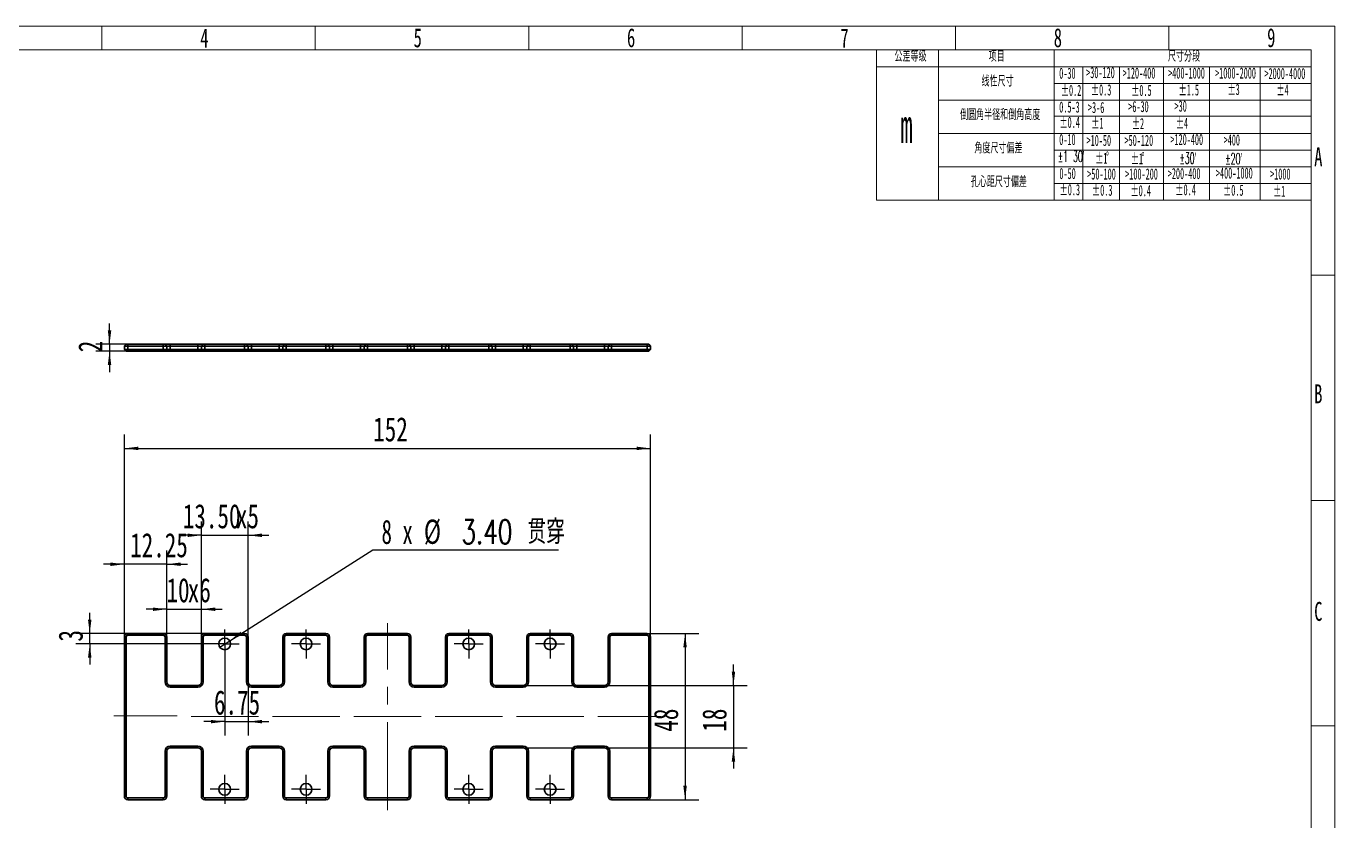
# Model space of a CAD drawing. Header units: millimetres. Extents: x 5 to 292, y 3 to 206.
# Drawn here: x 103.2 to 292.2, y 91.5 to 206.2 of the extents above; entities that cross this region are included whole.
import ezdxf

# ---------------------------------------------------------------- set-up
doc = ezdxf.new("R2010")
doc.units = ezdxf.units.MM
doc.linetypes.add('CENTERX2', pattern=[20.32, 12.7, -2.54, 2.54, -2.54])
doc.layers.add('10', color=7, linetype='Continuous')
doc.layers.add('SLD-0', color=7, linetype='Continuous')
doc.styles.add('SLDTEXTSTYLE0', font='TXT', dxfattribs={"width": 0.7, "bigfont": 'bigfont'})
doc.styles.add('SLDTEXTSTYLE1', font='TXT', dxfattribs={"width": 0.7})
doc.styles.add('SLDTEXTSTYLE11', font='TXT', dxfattribs={"width": 0.516878})
doc.styles.add('SLDTEXTSTYLE12', font='TXT', dxfattribs={"width": 0.516878, "bigfont": 'bigfont'})
doc.styles.add('SLDTEXTSTYLE13', font='TXT', dxfattribs={"width": 0.633333})
doc.styles.add('SLDTEXTSTYLE7', font='TXT', dxfattribs={"width": 0.638186})
doc.dimstyles.new('SLDDIMSTYLE0', dxfattribs={"dimtxt": 3.5, "dimasz": 2, "dimexe": 0, "dimexo": 0.0625, "dimgap": 0.875, "dimtad": 2, "dimlfac": 2, "dimrnd": 1e-09, "dimzin": 12, "dimdsep": 46, "dimtxsty": 'SLDTEXTSTYLE1', "dimsah": 1, "dimcen": 0.09, "dimadec": 0, "dimazin": 3, "dimtfac": 1, "dimtmove": 0, "dimatfit": 0, "dimfxl": 0, "dimfrac": 2, "dimtolj": 1, "dimtzin": 12, "dimarcsym": 0})
doc.dimstyles.new('SLDDIMSTYLE1', dxfattribs={"dimtxt": 3.5, "dimasz": 2, "dimexe": 0, "dimexo": 0.0625, "dimgap": 0.875, "dimtad": 2, "dimlfac": 2, "dimrnd": 1e-09, "dimzin": 12, "dimdsep": 46, "dimtxsty": 'SLDTEXTSTYLE1', "dimsah": 1, "dimcen": 0.09, "dimadec": 0, "dimazin": 3, "dimtfac": 1, "dimtofl": 0, "dimtmove": 0, "dimatfit": 3, "dimfxl": 0, "dimfrac": 2, "dimtolj": 1, "dimtzin": 12, "dimarcsym": 0})
doc.dimstyles.new('SLDDIMSTYLE2', dxfattribs={"dimtxt": 3.5, "dimasz": 2, "dimexe": 0, "dimexo": 0.0625, "dimgap": 0.875, "dimtad": 2, "dimlfac": 2, "dimrnd": 1e-09, "dimzin": 4, "dimdsep": 46, "dimtxsty": 'SLDTEXTSTYLE1', "dimsah": 1, "dimcen": 0.09, "dimadec": 0, "dimazin": 1, "dimtfac": 1, "dimtmove": 0, "dimatfit": 0, "dimfxl": 0, "dimfrac": 2, "dimtolj": 1, "dimtzin": 12, "dimarcsym": 0})
doc.dimstyles.new('SLDDIMSTYLE3', dxfattribs={"dimtxt": 3.5, "dimasz": 2, "dimexe": 0, "dimexo": 0.0625, "dimgap": 0.875, "dimtad": 0, "dimtih": 1, "dimtoh": 1, "dimlfac": 2, "dimrnd": 1e-09, "dimzin": 4, "dimdsep": 46, "dimtxsty": 'SLDTEXTSTYLE1', "dimblk1": 'NONE', "dimsah": 1, "dimcen": 0, "dimadec": 0, "dimazin": 1, "dimtfac": 1, "dimtmove": 0, "dimatfit": 3, "dimldrblk": 'NONE', "dimfxl": 0, "dimfrac": 2, "dimtolj": 1, "dimtzin": 12, "dimarcsym": 0})

# ---------------------------------------------------------------- blocks, each defined once
blk = doc.blocks.new('SW_NOTE_0_1')
at = {"layer": 'SLD-0', "color": 0, "char_height": 1.6, "attachment_point": 1, "style": 'SLDTEXTSTYLE11'}
for s, insert in [('±1', (0, 2.06)), ('°', (1.55, 2.19))]:
    blk.add_mtext(s, dxfattribs=dict(at, insert=insert))
blk = doc.blocks.new('SW_NOTE_0_2')
at = {"layer": 'SLD-0', "color": 0, "char_height": 1.6, "attachment_point": 1, "style": 'SLDTEXTSTYLE11'}
for s, insert in [('±1', (0, 2.06)), ('°', (1.55, 2.19))]:
    blk.add_mtext(s, dxfattribs=dict(at, insert=insert))
blk = doc.blocks.new('_D')
at = {"layer": '10'}
for p, q in [((115.2, 160.3), (115.2, 163.3)), ((117.84, 160.3), (113.2, 160.3)), ((117.84, 159.3), (113.2, 159.3)), ((115.2, 160.3), (115.2, 159.3)), ((115.2, 159.3), (115.2, 156.3))]:
    blk.add_line(p, q, dxfattribs=at)
for points in [[(115.2, 160.3), (115.45, 162.3), (114.95, 162.3)], [(115.2, 159.3), (114.95, 157.3), (115.45, 157.3)]]:
    blk.add_solid(points, dxfattribs=at)
at = {"layer": '10', "insert": (110.68, 159.15), "char_height": 3.5, "attachment_point": 1, "rotation": 90, "style": 'SLDTEXTSTYLE1'}
blk.add_mtext('2', dxfattribs=at)
blk = doc.blocks.new('_D_1')
at = {"layer": '10'}
for p, q in [((117.34, 118.04), (117.34, 147.27)), ((193.34, 118.04), (193.34, 147.27)), ((117.34, 145.27), (193.34, 145.27))]:
    blk.add_line(p, q, dxfattribs=at)
for points in [[(117.34, 145.27), (119.34, 145.02), (119.34, 145.52)], [(193.34, 145.27), (191.34, 145.52), (191.34, 145.02)]]:
    blk.add_solid(points, dxfattribs=at)
at = {"layer": '10', "insert": (153.29, 149.78), "char_height": 3.5, "attachment_point": 1, "style": 'SLDTEXTSTYLE1'}
blk.add_mtext('152', dxfattribs=at)
blk = doc.blocks.new('_D_2')
at = {"layer": '10'}
for p, q in [((117.34, 118.04), (117.34, 130.54)), ((123.47, 118.04), (123.47, 130.54)), ((117.34, 128.54), (114.34, 128.54)), ((123.47, 128.54), (117.34, 128.54)), ((123.47, 128.54), (126.47, 128.54))]:
    blk.add_line(p, q, dxfattribs=at)
for points in [[(117.34, 128.54), (115.34, 128.79), (115.34, 128.29)], [(123.47, 128.54), (125.47, 128.29), (125.47, 128.79)]]:
    blk.add_solid(points, dxfattribs=at)
at = {"layer": '10', "insert": (118.18, 133.05), "char_height": 3.5, "attachment_point": 1, "style": 'SLDTEXTSTYLE1'}
blk.add_mtext('12.25', dxfattribs=at)
blk = doc.blocks.new('_D_3')
at = {"layer": '10'}
for p, q in [((123.47, 118.04), (123.47, 124.04)), ((128.47, 118.04), (128.47, 124.04)), ((123.47, 122.04), (120.47, 122.04)), ((123.47, 122.04), (128.47, 122.04)), ((128.47, 122.04), (131.47, 122.04))]:
    blk.add_line(p, q, dxfattribs=at)
for points in [[(123.47, 122.04), (121.47, 122.29), (121.47, 121.79)], [(128.47, 122.04), (130.47, 121.79), (130.47, 122.29)]]:
    blk.add_solid(points, dxfattribs=at)
at = {"layer": '10', "char_height": 3.5, "attachment_point": 1, "style": 'SLDTEXTSTYLE1'}
for s, insert in [('10', (123.43, 126.55)), ('x6', (126.5, 126.55))]:
    blk.add_mtext(s, dxfattribs=dict(at, insert=insert))
blk = doc.blocks.new('_D_4')
at = {"layer": '10'}
for p, q in [((128.47, 118.04), (128.47, 134.72)), ((135.22, 118.04), (135.22, 134.72)), ((128.47, 132.72), (125.47, 132.72)), ((128.47, 132.72), (135.22, 132.72)), ((135.22, 132.72), (138.22, 132.72))]:
    blk.add_line(p, q, dxfattribs=at)
for points in [[(128.47, 132.72), (126.47, 132.97), (126.47, 132.47)], [(135.22, 132.72), (137.22, 132.47), (137.22, 132.97)]]:
    blk.add_solid(points, dxfattribs=at)
at = {"layer": '10', "char_height": 3.5, "attachment_point": 1, "style": 'SLDTEXTSTYLE1'}
for s, insert in [('13.50', (125.79, 137.23)), ('x5', (133.46, 137.23))]:
    blk.add_mtext(s, dxfattribs=dict(at, insert=insert))
blk = doc.blocks.new('_D_5')
at = {"layer": '10'}
for p, q in [((131.84, 114.94), (131.84, 103.81)), ((135.22, 111.54), (135.22, 103.81)), ((131.84, 105.81), (128.84, 105.81)), ((131.84, 105.81), (135.22, 105.81)), ((135.22, 105.81), (138.22, 105.81))]:
    blk.add_line(p, q, dxfattribs=at)
for points in [[(131.84, 105.81), (129.84, 106.06), (129.84, 105.56)], [(135.22, 105.81), (137.22, 105.56), (137.22, 106.06)]]:
    blk.add_solid(points, dxfattribs=at)
at = {"layer": '10', "insert": (130.29, 110.33), "char_height": 3.5, "attachment_point": 1, "style": 'SLDTEXTSTYLE1'}
blk.add_mtext('6.75', dxfattribs=at)
blk = doc.blocks.new('_D_6')
at = {"layer": '10'}
for p, q in [((192.84, 118.54), (200.34, 118.54)), ((198.34, 118.54), (198.34, 94.54)), ((192.84, 94.54), (200.34, 94.54))]:
    blk.add_line(p, q, dxfattribs=at)
for points in [[(198.34, 118.54), (198.09, 116.54), (198.59, 116.54)], [(198.34, 94.54), (198.59, 96.54), (198.09, 96.54)]]:
    blk.add_solid(points, dxfattribs=at)
at = {"layer": '10', "insert": (193.83, 104.36), "char_height": 3.5, "attachment_point": 1, "rotation": 90, "style": 'SLDTEXTSTYLE1'}
blk.add_mtext('48', dxfattribs=at)
blk = doc.blocks.new('_D_7')
at = {"layer": '10'}
for p, q in [((112.34, 118.54), (112.34, 121.54)), ((128.97, 118.54), (110.34, 118.54)), ((112.34, 117.04), (112.34, 118.54)), ((129.74, 117.04), (110.34, 117.04)), ((112.34, 117.04), (112.34, 114.04))]:
    blk.add_line(p, q, dxfattribs=at)
for points in [[(112.34, 118.54), (112.59, 120.54), (112.09, 120.54)], [(112.34, 117.04), (112.09, 115.04), (112.59, 115.04)]]:
    blk.add_solid(points, dxfattribs=at)
at = {"layer": '10', "insert": (107.83, 117.37), "char_height": 3.5, "attachment_point": 1, "rotation": 90, "style": 'SLDTEXTSTYLE1'}
blk.add_mtext('3', dxfattribs=at)
blk = doc.blocks.new('_D_8')
at = {"layer": '10'}
for p, q in [((205.33, 111.04), (205.33, 114.04)), ((174.97, 111.04), (207.33, 111.04)), ((205.33, 111.04), (205.33, 102.04)), ((174.97, 102.04), (207.33, 102.04)), ((205.33, 102.04), (205.33, 99.04))]:
    blk.add_line(p, q, dxfattribs=at)
for points in [[(205.33, 111.04), (205.58, 113.04), (205.08, 113.04)], [(205.33, 102.04), (205.08, 100.04), (205.58, 100.04)]]:
    blk.add_solid(points, dxfattribs=at)
at = {"layer": '10', "insert": (200.82, 104.36), "char_height": 3.5, "attachment_point": 1, "rotation": 90, "style": 'SLDTEXTSTYLE1'}
blk.add_mtext('18', dxfattribs=at)
blk = doc.blocks.new('_D_9')
at = {"layer": '10'}
for p, q in [((132.56, 117.49), (153.24, 130.64)), ((153.24, 130.64), (180.05, 130.64)), ((131.13, 116.58), (132.56, 117.49))]:
    blk.add_line(p, q, dxfattribs=at)
blk.add_solid([(132.56, 117.49), (134.38, 118.36), (134.12, 118.78)], dxfattribs=at)
at = {"layer": '10', "char_height": 3.5, "attachment_point": 1}
for s, insert, style in [('8 x', (154.49, 134.97), 'SLDTEXTSTYLE13'), ('%%c', (160.61, 134.99), 'SLDTEXTSTYLE1'), ('3.40 贯穿', (166.04, 134.97), 'SLDTEXTSTYLE0')]:
    blk.add_mtext(s, dxfattribs=dict(at, insert=insert, style=style))
blk = doc.blocks.new('_None')
blk = doc.blocks.new('SW_CENTERMARKSYMBOL_0')
at = {"layer": '10', "color": 0}
for p, q in [((0, 1.25), (0, 2.1)), ((-1.25, 0), (-2.1, 0)), ((0, 0), (-1.25, 0)), ((0, 0), (0, 1.25)), ((0, 0), (0, -1.25)), ((0, 0), (1.25, 0)), ((1.25, 0), (2.1, 0)), ((0, -1.25), (0, -2.1))]:
    blk.add_line(p, q, dxfattribs=at)
blk = doc.blocks.new('SW_CENTERMARKSYMBOL_1')
at = {"layer": '10', "color": 0}
for p, q in [((0, 1.25), (0, 2.1)), ((-1.25, 0), (-2.1, 0)), ((0, 0), (-1.25, 0)), ((0, 0), (0, 1.25)), ((0, 0), (0, -1.25)), ((0, 0), (1.25, 0)), ((1.25, 0), (2.1, 0)), ((0, -1.25), (0, -2.1))]:
    blk.add_line(p, q, dxfattribs=at)
blk = doc.blocks.new('SW_CENTERMARKSYMBOL_2')
at = {"layer": '10', "color": 0}
for p, q in [((0, 1.25), (0, 2.1)), ((-1.25, 0), (-2.1, 0)), ((0, 0), (-1.25, 0)), ((0, 0), (0, 1.25)), ((0, 0), (0, -1.25)), ((0, 0), (1.25, 0)), ((1.25, 0), (2.1, 0)), ((0, -1.25), (0, -2.1))]:
    blk.add_line(p, q, dxfattribs=at)
blk = doc.blocks.new('SW_CENTERMARKSYMBOL_3')
at = {"layer": '10', "color": 0}
for p, q in [((0, 1.25), (0, 2.1)), ((-1.25, 0), (-2.1, 0)), ((0, 0), (-1.25, 0)), ((0, 0), (0, 1.25)), ((0, 0), (0, -1.25)), ((0, 0), (1.25, 0)), ((1.25, 0), (2.1, 0)), ((0, -1.25), (0, -2.1))]:
    blk.add_line(p, q, dxfattribs=at)
blk = doc.blocks.new('SW_CENTERMARKSYMBOL_4')
at = {"layer": '10', "color": 0}
for p, q in [((0, 1.25), (0, 2.1)), ((-1.25, 0), (-2.1, 0)), ((0, 0), (-1.25, 0)), ((0, 0), (0, 1.25)), ((0, 0), (0, -1.25)), ((0, 0), (1.25, 0)), ((1.25, 0), (2.1, 0)), ((0, -1.25), (0, -2.1))]:
    blk.add_line(p, q, dxfattribs=at)
blk = doc.blocks.new('SW_CENTERMARKSYMBOL_5')
at = {"layer": '10', "color": 0}
for p, q in [((0, 1.25), (0, 2.1)), ((-1.25, 0), (-2.1, 0)), ((0, 0), (-1.25, 0)), ((0, 0), (0, 1.25)), ((0, 0), (0, -1.25)), ((0, 0), (1.25, 0)), ((1.25, 0), (2.1, 0)), ((0, -1.25), (0, -2.1))]:
    blk.add_line(p, q, dxfattribs=at)
blk = doc.blocks.new('SW_CENTERMARKSYMBOL_6')
at = {"layer": '10', "color": 0}
for p, q in [((0, 1.25), (0, 2.1)), ((-1.25, 0), (-2.1, 0)), ((0, 0), (-1.25, 0)), ((0, 0), (0, 1.25)), ((0, 0), (0, -1.25)), ((0, 0), (1.25, 0)), ((1.25, 0), (2.1, 0)), ((0, -1.25), (0, -2.1))]:
    blk.add_line(p, q, dxfattribs=at)
blk = doc.blocks.new('SW_CENTERMARKSYMBOL_7')
at = {"layer": '10', "color": 0}
for p, q in [((0, 1.25), (0, 2.1)), ((-1.25, 0), (-2.1, 0)), ((0, 0), (-1.25, 0)), ((0, 0), (0, 1.25)), ((0, 0), (0, -1.25)), ((0, 0), (1.25, 0)), ((1.25, 0), (2.1, 0)), ((0, -1.25), (0, -2.1))]:
    blk.add_line(p, q, dxfattribs=at)

msp = doc.modelspace()

# ---------------------------------------------------------------- linework, layer by layer
at = {"color": 7, "linetype": 'Continuous', "lineweight": 35}
for p, q in [((117.3447, 160.0491), (117.5947, 160.2991)), ((117.8447, 160.0491), (117.3447, 160.0491)), ((117.3447, 159.5491), (117.3447, 160.0491)), ((117.5947, 159.2991), (117.3447, 159.5491)), ((117.3447, 159.5491), (117.8447, 159.5491)), ((117.5947, 160.2991), (117.8447, 160.2991)), ((117.8447, 159.2991), (117.5947, 159.2991)), ((117.8447, 160.0491), (117.8447, 160.2991)), ((117.8447, 160.2991), (122.9697, 160.2991)), ((117.8447, 160.0491), (117.8447, 159.5491)), ((122.9697, 160.0491), (117.8447, 160.0491)), ((117.8447, 159.2991), (117.8447, 159.5491)), ((117.8447, 159.5491), (122.9697, 159.5491)), ((122.9697, 159.2991), (117.8447, 159.2991)), ((122.9697, 160.0491), (122.9697, 160.2991)), ((122.9697, 160.2991), (123.2197, 160.2991)), ((122.9697, 159.5491), (122.9697, 160.0491)), ((123.4697, 160.0491), (122.9697, 160.0491)), ((122.9697, 159.2991), (122.9697, 159.5491)), ((122.9697, 159.5491), (123.4697, 159.5491)), ((123.2197, 159.2991), (122.9697, 159.2991)), ((123.4697, 160.0491), (123.2197, 160.2991)), ((123.2197, 160.2991), (123.9697, 160.2991)), ((123.2197, 159.2991), (123.4697, 159.5491)), ((123.9697, 159.2991), (123.2197, 159.2991)), ((123.4697, 160.0491), (123.4697, 159.5491)), ((123.9697, 160.0491), (123.4697, 160.0491)), ((123.4697, 159.5491), (123.9697, 159.5491)), ((123.9697, 160.0491), (123.9697, 160.2991)), ((123.9697, 160.2991), (127.9697, 160.2991)), ((123.9697, 160.0491), (123.9697, 159.5491)), ((127.9697, 160.0491), (123.9697, 160.0491)), ((123.9697, 159.2991), (123.9697, 159.5491)), ((123.9697, 159.5491), (127.9697, 159.5491)), ((127.9697, 159.2991), (123.9697, 159.2991)), ((127.9697, 160.0491), (127.9697, 160.2991)), ((127.9697, 160.2991), (128.7197, 160.2991)), ((128.4697, 160.0491), (127.9697, 160.0491)), ((127.9697, 159.5491), (127.9697, 160.0491)), ((127.9697, 159.2991), (127.9697, 159.5491)), ((127.9697, 159.5491), (128.4697, 159.5491)), ((128.7197, 159.2991), (127.9697, 159.2991)), ((128.4697, 160.0491), (128.7197, 160.2991)), ((128.9697, 160.0491), (128.4697, 160.0491)), ((128.4697, 159.5491), (128.4697, 160.0491)), ((128.4697, 159.5491), (128.9697, 159.5491)), ((128.7197, 159.2991), (128.4697, 159.5491)), ((128.7197, 160.2991), (128.9697, 160.2991)), ((128.9697, 159.2991), (128.7197, 159.2991)), ((128.9697, 160.0491), (128.9697, 160.2991)), ((128.9697, 160.2991), (134.7197, 160.2991)), ((128.9697, 160.0491), (128.9697, 159.5491)), ((134.7197, 160.0491), (128.9697, 160.0491)), ((128.9697, 159.2991), (128.9697, 159.5491)), ((128.9697, 159.5491), (134.7197, 159.5491)), ((134.7197, 159.2991), (128.9697, 159.2991)), ((134.7197, 160.0491), (134.7197, 160.2991)), ((134.7197, 160.2991), (134.9697, 160.2991)), ((135.2197, 160.0491), (134.7197, 160.0491)), ((134.7197, 159.5491), (134.7197, 160.0491)), ((134.7197, 159.5491), (135.2197, 159.5491)), ((134.7197, 159.2991), (134.7197, 159.5491)), ((134.9697, 159.2991), (134.7197, 159.2991)), ((135.2197, 160.0491), (134.9697, 160.2991)), ((134.9697, 160.2991), (135.7197, 160.2991)), ((134.9697, 159.2991), (135.2197, 159.5491)), ((135.7197, 159.2991), (134.9697, 159.2991)), ((135.2197, 160.0491), (135.2197, 159.5491)), ((135.7197, 160.0491), (135.2197, 160.0491)), ((135.2197, 159.5491), (135.7197, 159.5491)), ((135.7197, 160.0491), (135.7197, 160.2991)), ((135.7197, 160.2991), (139.7197, 160.2991)), ((135.7197, 160.0491), (135.7197, 159.5491)), ((139.7197, 160.0491), (135.7197, 160.0491)), ((135.7197, 159.2991), (135.7197, 159.5491)), ((135.7197, 159.5491), (139.7197, 159.5491)), ((139.7197, 159.2991), (135.7197, 159.2991)), ((139.7197, 160.0491), (139.7197, 160.2991)), ((139.7197, 160.2991), (140.4697, 160.2991)), ((140.2197, 160.0491), (139.7197, 160.0491)), ((139.7197, 159.5491), (139.7197, 160.0491)), ((139.7197, 159.2991), (139.7197, 159.5491)), ((139.7197, 159.5491), (140.2197, 159.5491)), ((140.4697, 159.2991), (139.7197, 159.2991)), ((140.4697, 160.2991), (140.2197, 160.0491)), ((140.7197, 160.0491), (140.2197, 160.0491)), ((140.2197, 159.5491), (140.2197, 160.0491)), ((140.2197, 159.5491), (140.7197, 159.5491)), ((140.4697, 159.2991), (140.2197, 159.5491)), ((140.4697, 160.2991), (140.7197, 160.2991)), ((140.7197, 159.2991), (140.4697, 159.2991)), ((140.7197, 160.2991), (146.4697, 160.2991)), ((140.7197, 160.2991), (140.7197, 160.0491)), ((140.7197, 160.0491), (140.7197, 159.5491)), ((146.4697, 160.0491), (140.7197, 160.0491)), ((140.7197, 159.2991), (140.7197, 159.5491)), ((140.7197, 159.5491), (146.4697, 159.5491)), ((146.4697, 159.2991), (140.7197, 159.2991)), ((146.4697, 160.2991), (146.4697, 160.0491)), ((146.4697, 160.2991), (146.7197, 160.2991)), ((146.9697, 160.0491), (146.4697, 160.0491)), ((146.4697, 159.5491), (146.4697, 160.0491)), ((146.4697, 159.5491), (146.9697, 159.5491)), ((146.4697, 159.2991), (146.4697, 159.5491)), ((146.7197, 159.2991), (146.4697, 159.2991)), ((146.7197, 160.2991), (146.9697, 160.0491)), ((146.7197, 160.2991), (147.4697, 160.2991)), ((146.7197, 159.2991), (146.9697, 159.5491)), ((147.4697, 159.2991), (146.7197, 159.2991)), ((146.9697, 160.0491), (146.9697, 159.5491)), ((147.4697, 160.0491), (146.9697, 160.0491)), ((146.9697, 159.5491), (147.4697, 159.5491)), ((147.4697, 160.2991), (147.4697, 160.0491)), ((147.4697, 160.2991), (151.4697, 160.2991)), ((147.4697, 160.0491), (147.4697, 159.5491)), ((151.4697, 160.0491), (147.4697, 160.0491)), ((147.4697, 159.5491), (147.4697, 159.2991)), ((147.4697, 159.5491), (151.4697, 159.5491)), ((151.4697, 159.2991), (147.4697, 159.2991)), ((151.4697, 160.2991), (151.4697, 160.0491)), ((151.4697, 160.2991), (152.2197, 160.2991)), ((151.9697, 160.0491), (151.4697, 160.0491)), ((151.4697, 159.5491), (151.4697, 160.0491)), ((151.4697, 159.5491), (151.9697, 159.5491)), ((151.4697, 159.5491), (151.4697, 159.2991)), ((152.2197, 159.2991), (151.4697, 159.2991)), ((152.2197, 160.2991), (151.9697, 160.0491)), ((152.4697, 160.0491), (151.9697, 160.0491)), ((151.9697, 159.5491), (151.9697, 160.0491)), ((151.9697, 159.5491), (152.4697, 159.5491)), ((151.9697, 159.5491), (152.2197, 159.2991)), ((152.2197, 160.2991), (152.4697, 160.2991)), ((152.4697, 159.2991), (152.2197, 159.2991)), ((152.4697, 160.2991), (152.4697, 160.0491)), ((152.4697, 160.2991), (158.2197, 160.2991)), ((158.2197, 160.0491), (152.4697, 160.0491)), ((152.4697, 160.0491), (152.4697, 159.5491)), ((152.4697, 159.5491), (158.2197, 159.5491)), ((152.4697, 159.5491), (152.4697, 159.2991)), ((158.2197, 159.2991), (152.4697, 159.2991)), ((158.2197, 160.2991), (158.2197, 160.0491)), ((158.2197, 160.2991), (158.4697, 160.2991)), ((158.2197, 159.5491), (158.2197, 160.0491)), ((158.7197, 160.0491), (158.2197, 160.0491)), ((158.2197, 159.5491), (158.2197, 159.2991)), ((158.2197, 159.5491), (158.7197, 159.5491)), ((158.4697, 159.2991), (158.2197, 159.2991)), ((158.4697, 160.2991), (158.7197, 160.0491)), ((158.4697, 160.2991), (159.2197, 160.2991)), ((158.7197, 159.5491), (158.4697, 159.2991)), ((159.2197, 159.2991), (158.4697, 159.2991)), ((158.7197, 160.0491), (158.7197, 159.5491)), ((159.2197, 160.0491), (158.7197, 160.0491)), ((158.7197, 159.5491), (159.2197, 159.5491)), ((159.2197, 160.2991), (159.2197, 160.0491)), ((159.2197, 160.2991), (163.2197, 160.2991)), ((159.2197, 160.0491), (159.2197, 159.5491)), ((163.2197, 160.0491), (159.2197, 160.0491)), ((159.2197, 159.5491), (159.2197, 159.2991)), ((159.2197, 159.5491), (163.2197, 159.5491)), ((163.2197, 159.2991), (159.2197, 159.2991)), ((163.2197, 160.2991), (163.2197, 160.0491)), ((163.2197, 160.2991), (163.9697, 160.2991)), ((163.7197, 160.0491), (163.2197, 160.0491)), ((163.2197, 159.5491), (163.2197, 160.0491)), ((163.2197, 159.5491), (163.7197, 159.5491)), ((163.2197, 159.5491), (163.2197, 159.2991)), ((163.9697, 159.2991), (163.2197, 159.2991)), ((163.9697, 160.2991), (163.7197, 160.0491)), ((164.2197, 160.0491), (163.7197, 160.0491)), ((163.7197, 159.5491), (163.7197, 160.0491)), ((163.7197, 159.5491), (164.2197, 159.5491)), ((163.7197, 159.5491), (163.9697, 159.2991)), ((163.9697, 160.2991), (164.2197, 160.2991)), ((164.2197, 159.2991), (163.9697, 159.2991)), ((164.2197, 160.2991), (164.2197, 160.0491)), ((164.2197, 160.2991), (169.9697, 160.2991)), ((169.9697, 160.0491), (164.2197, 160.0491)), ((164.2197, 160.0491), (164.2197, 159.5491)), ((164.2197, 159.5491), (169.9697, 159.5491)), ((164.2197, 159.5491), (164.2197, 159.2991)), ((169.9697, 159.2991), (164.2197, 159.2991)), ((169.9697, 160.2991), (170.2197, 160.2991)), ((169.9697, 160.2991), (169.9697, 160.0491)), ((170.4697, 160.0491), (169.9697, 160.0491)), ((169.9697, 159.5491), (169.9697, 160.0491)), ((169.9697, 159.5491), (170.4697, 159.5491)), ((169.9697, 159.5491), (169.9697, 159.2991)), ((170.2197, 159.2991), (169.9697, 159.2991)), ((170.2197, 160.2991), (170.4697, 160.0491)), ((170.2197, 160.2991), (170.9697, 160.2991)), ((170.4697, 159.5491), (170.2197, 159.2991)), ((170.9697, 159.2991), (170.2197, 159.2991)), ((170.4697, 160.0491), (170.4697, 159.5491)), ((170.9697, 160.0491), (170.4697, 160.0491)), ((170.4697, 159.5491), (170.9697, 159.5491)), ((170.9697, 160.2991), (170.9697, 160.0491)), ((170.9697, 160.2991), (174.9697, 160.2991)), ((170.9697, 160.0491), (170.9697, 159.5491)), ((174.9697, 160.0491), (170.9697, 160.0491)), ((170.9697, 159.5491), (170.9697, 159.2991)), ((170.9697, 159.5491), (174.9697, 159.5491)), ((174.9697, 159.2991), (170.9697, 159.2991)), ((174.9697, 160.2991), (174.9697, 160.0491)), ((174.9697, 160.2991), (175.7197, 160.2991)), ((175.4697, 160.0491), (174.9697, 160.0491)), ((174.9697, 159.5491), (174.9697, 160.0491)), ((174.9697, 159.5491), (175.4697, 159.5491)), ((174.9697, 159.5491), (174.9697, 159.2991)), ((175.7197, 159.2991), (174.9697, 159.2991)), ((175.7197, 160.2991), (175.4697, 160.0491)), ((175.9697, 160.0491), (175.4697, 160.0491)), ((175.4697, 159.5491), (175.4697, 160.0491)), ((175.4697, 159.5491), (175.9697, 159.5491)), ((175.4697, 159.5491), (175.7197, 159.2991)), ((175.7197, 160.2991), (175.9697, 160.2991)), ((175.9697, 159.2991), (175.7197, 159.2991)), ((175.9697, 160.2991), (175.9697, 160.0491)), ((175.9697, 160.2991), (181.7197, 160.2991)), ((181.7197, 160.0491), (175.9697, 160.0491)), ((175.9697, 160.0491), (175.9697, 159.5491)), ((175.9697, 159.5491), (181.7197, 159.5491)), ((175.9697, 159.5491), (175.9697, 159.2991)), ((181.7197, 159.2991), (175.9697, 159.2991)), ((181.7197, 160.2991), (181.7197, 160.0491)), ((181.7197, 160.2991), (181.9697, 160.2991)), ((182.2197, 160.0491), (181.7197, 160.0491)), ((181.7197, 159.5491), (181.7197, 160.0491)), ((181.7197, 159.5491), (181.7197, 159.2991)), ((181.7197, 159.5491), (182.2197, 159.5491)), ((181.9697, 159.2991), (181.7197, 159.2991)), ((181.9697, 160.2991), (182.2197, 160.0491)), ((181.9697, 160.2991), (182.7197, 160.2991)), ((182.2197, 159.5491), (181.9697, 159.2991)), ((182.7197, 159.2991), (181.9697, 159.2991)), ((182.2197, 160.0491), (182.2197, 159.5491)), ((182.7197, 160.0491), (182.2197, 160.0491)), ((182.2197, 159.5491), (182.7197, 159.5491)), ((182.7197, 160.2991), (182.7197, 160.0491)), ((182.7197, 160.2991), (186.7197, 160.2991)), ((182.7197, 160.0491), (182.7197, 159.5491)), ((186.7197, 160.0491), (182.7197, 160.0491)), ((182.7197, 159.5491), (182.7197, 159.2991)), ((182.7197, 159.5491), (186.7197, 159.5491)), ((186.7197, 159.2991), (182.7197, 159.2991)), ((186.7197, 160.2991), (186.7197, 160.0491)), ((186.7197, 160.2991), (187.4697, 160.2991)), ((187.2197, 160.0491), (186.7197, 160.0491)), ((186.7197, 159.5491), (186.7197, 160.0491)), ((186.7197, 159.5491), (187.2197, 159.5491)), ((186.7197, 159.5491), (186.7197, 159.2991)), ((187.4697, 159.2991), (186.7197, 159.2991)), ((187.4697, 160.2991), (187.2197, 160.0491)), ((187.7197, 160.0491), (187.2197, 160.0491)), ((187.2197, 159.5491), (187.2197, 160.0491)), ((187.2197, 159.5491), (187.7197, 159.5491)), ((187.2197, 159.5491), (187.4697, 159.2991)), ((187.4697, 160.2991), (187.7197, 160.2991)), ((187.7197, 159.2991), (187.4697, 159.2991)), ((187.7197, 160.2991), (187.7197, 160.0491)), ((187.7197, 160.2991), (192.8447, 160.2991)), ((192.8447, 160.0491), (187.7197, 160.0491)), ((187.7197, 160.0491), (187.7197, 159.5491)), ((187.7197, 159.5491), (192.8447, 159.5491)), ((187.7197, 159.5491), (187.7197, 159.2991)), ((192.8447, 159.2991), (187.7197, 159.2991)), ((192.8447, 160.2991), (192.8447, 160.0491)), ((192.8447, 160.2991), (193.0947, 160.2991)), ((192.8447, 159.5491), (192.8447, 160.0491)), ((193.3447, 160.0491), (192.8447, 160.0491)), ((192.8447, 159.5491), (193.3447, 159.5491)), ((192.8447, 159.5491), (192.8447, 159.2991)), ((193.0947, 159.2991), (192.8447, 159.2991)), ((193.0947, 160.2991), (193.3447, 160.0491)), ((193.3447, 159.5491), (193.0947, 159.2991)), ((193.3447, 160.0491), (193.3447, 159.5491)), ((117.3447, 118.0377), (117.5947, 118.0377)), ((117.3447, 95.0377), (117.3447, 118.0377)), ((117.5947, 118.0377), (117.5947, 95.0377)), ((117.8447, 118.5377), (122.9697, 118.5377)), ((117.8447, 118.5377), (117.8447, 118.2877)), ((122.9697, 118.2877), (117.8447, 118.2877)), ((122.9697, 118.5377), (122.9697, 118.2877)), ((123.4697, 118.0377), (123.2197, 118.0377)), ((123.2197, 111.5377), (123.2197, 118.0377)), ((123.4697, 118.0377), (123.4697, 111.5377)), ((128.4697, 118.0377), (128.7197, 118.0377)), ((128.4697, 111.5377), (128.4697, 118.0377)), ((128.7197, 118.0377), (128.7197, 111.5377)), ((128.9697, 118.5377), (128.9697, 118.2877)), ((128.9697, 118.5377), (134.7197, 118.5377)), ((134.7197, 118.2877), (128.9697, 118.2877)), ((134.7197, 118.5377), (134.7197, 118.2877)), ((135.2197, 118.0377), (134.9697, 118.0377)), ((134.9697, 111.5377), (134.9697, 118.0377)), ((135.2197, 118.0377), (135.2197, 111.5377)), ((140.2197, 118.0377), (140.4697, 118.0377)), ((140.2197, 111.5377), (140.2197, 118.0377)), ((140.4697, 118.0377), (140.4697, 111.5377)), ((140.7197, 118.5377), (146.4697, 118.5377)), ((140.7197, 118.5377), (140.7197, 118.2877)), ((146.4697, 118.2877), (140.7197, 118.2877)), ((146.4697, 118.5377), (146.4697, 118.2877)), ((146.9697, 118.0377), (146.7197, 118.0377)), ((146.7197, 111.5377), (146.7197, 118.0377)), ((146.9697, 118.0377), (146.9697, 111.5377)), ((151.9697, 118.0377), (152.2197, 118.0377)), ((151.9697, 111.5377), (151.9697, 118.0377)), ((152.2197, 118.0377), (152.2197, 111.5377)), ((152.4697, 118.5377), (158.2197, 118.5377)), ((152.4697, 118.5377), (152.4697, 118.2877)), ((158.2197, 118.2877), (152.4697, 118.2877)), ((158.2197, 118.5377), (158.2197, 118.2877)), ((158.7197, 118.0377), (158.4697, 118.0377)), ((158.4697, 111.5377), (158.4697, 118.0377)), ((158.7197, 118.0377), (158.7197, 111.5377)), ((163.7197, 118.0377), (163.9697, 118.0377)), ((163.7197, 111.5377), (163.7197, 118.0377)), ((163.9697, 118.0377), (163.9697, 111.5377)), ((164.2197, 118.5377), (164.2197, 118.2877)), ((164.2197, 118.5377), (169.9697, 118.5377)), ((169.9697, 118.2877), (164.2197, 118.2877)), ((169.9697, 118.5377), (169.9697, 118.2877)), ((170.4697, 118.0377), (170.2197, 118.0377)), ((170.2197, 111.5377), (170.2197, 118.0377)), ((170.4697, 118.0377), (170.4697, 111.5377)), ((175.7197, 118.0377), (175.4697, 118.0377)), ((175.4697, 111.5377), (175.4697, 118.0377)), ((175.7197, 118.0377), (175.7197, 111.5377)), ((175.9697, 118.2877), (175.9697, 118.5377)), ((175.9697, 118.5377), (181.7197, 118.5377)), ((181.7197, 118.2877), (175.9697, 118.2877)), ((181.7197, 118.2877), (181.7197, 118.5377)), ((181.9697, 118.0377), (182.2197, 118.0377)), ((181.9697, 111.5377), (181.9697, 118.0377)), ((182.2197, 118.0377), (182.2197, 111.5377)), ((187.4697, 118.0377), (187.2197, 118.0377)), ((187.2197, 111.5377), (187.2197, 118.0377)), ((187.4697, 118.0377), (187.4697, 111.5377)), ((187.7197, 118.2877), (187.7197, 118.5377)), ((187.7197, 118.5377), (192.8447, 118.5377)), ((192.8447, 118.2877), (187.7197, 118.2877)), ((192.8447, 118.2877), (192.8447, 118.5377)), ((193.0947, 118.0377), (193.3447, 118.0377)), ((193.0947, 95.0377), (193.0947, 118.0377)), ((193.3447, 118.0377), (193.3447, 95.0377)), ((123.4697, 111.5377), (123.2197, 111.5377)), ((128.4697, 111.5377), (128.7197, 111.5377)), ((135.2197, 111.5377), (134.9697, 111.5377)), ((140.2197, 111.5377), (140.4697, 111.5377)), ((146.9697, 111.5377), (146.7197, 111.5377)), ((151.9697, 111.5377), (152.2197, 111.5377)), ((158.7197, 111.5377), (158.4697, 111.5377)), ((163.7197, 111.5377), (163.9697, 111.5377)), ((170.2197, 111.5377), (170.4697, 111.5377)), ((175.7197, 111.5377), (175.4697, 111.5377)), ((181.9697, 111.5377), (182.2197, 111.5377)), ((187.4697, 111.5377), (187.2197, 111.5377)), ((123.9697, 111.0377), (123.9697, 110.7877)), ((123.9697, 111.0377), (127.9697, 111.0377)), ((127.9697, 110.7877), (123.9697, 110.7877)), ((127.9697, 111.0377), (127.9697, 110.7877)), ((135.7197, 111.0377), (135.7197, 110.7877)), ((135.7197, 111.0377), (139.7197, 111.0377)), ((139.7197, 110.7877), (135.7197, 110.7877)), ((139.7197, 111.0377), (139.7197, 110.7877)), ((147.4697, 111.0377), (147.4697, 110.7877)), ((147.4697, 111.0377), (151.4697, 111.0377)), ((151.4697, 110.7877), (147.4697, 110.7877)), ((151.4697, 111.0377), (151.4697, 110.7877)), ((159.2197, 111.0377), (159.2197, 110.7877)), ((159.2197, 111.0377), (163.2197, 111.0377)), ((163.2197, 110.7877), (159.2197, 110.7877)), ((163.2197, 111.0377), (163.2197, 110.7877)), ((170.9697, 110.7877), (170.9697, 111.0377)), ((170.9697, 111.0377), (174.9697, 111.0377)), ((174.9697, 110.7877), (170.9697, 110.7877)), ((174.9697, 110.7877), (174.9697, 111.0377)), ((182.7197, 110.7877), (182.7197, 111.0377)), ((182.7197, 111.0377), (186.7197, 111.0377)), ((186.7197, 110.7877), (182.7197, 110.7877)), ((186.7197, 110.7877), (186.7197, 111.0377)), ((123.9697, 102.2877), (127.9697, 102.2877)), ((123.9697, 102.0377), (123.9697, 102.2877)), ((127.9697, 102.0377), (127.9697, 102.2877)), ((135.7197, 102.2877), (139.7197, 102.2877)), ((135.7197, 102.0377), (135.7197, 102.2877)), ((139.7197, 102.0377), (139.7197, 102.2877)), ((147.4697, 102.2877), (151.4697, 102.2877)), ((147.4697, 102.2877), (147.4697, 102.0377)), ((151.4697, 102.2877), (151.4697, 102.0377)), ((159.2197, 102.2877), (163.2197, 102.2877)), ((159.2197, 102.2877), (159.2197, 102.0377)), ((163.2197, 102.2877), (163.2197, 102.0377)), ((170.9697, 102.2877), (174.9697, 102.2877)), ((170.9697, 102.2877), (170.9697, 102.0377)), ((174.9697, 102.2877), (174.9697, 102.0377)), ((182.7197, 102.2877), (186.7197, 102.2877)), ((182.7197, 102.2877), (182.7197, 102.0377)), ((186.7197, 102.2877), (186.7197, 102.0377)), ((123.2197, 95.0377), (123.2197, 101.5377)), ((123.4697, 101.5377), (123.2197, 101.5377)), ((123.4697, 101.5377), (123.4697, 95.0377)), ((127.9697, 102.0377), (123.9697, 102.0377)), ((128.4697, 101.5377), (128.7197, 101.5377)), ((128.4697, 95.0377), (128.4697, 101.5377)), ((128.7197, 101.5377), (128.7197, 95.0377)), ((134.9697, 95.0377), (134.9697, 101.5377)), ((135.2197, 101.5377), (134.9697, 101.5377)), ((135.2197, 101.5377), (135.2197, 95.0377)), ((139.7197, 102.0377), (135.7197, 102.0377)), ((140.2197, 101.5377), (140.4697, 101.5377)), ((140.2197, 95.0377), (140.2197, 101.5377)), ((140.4697, 101.5377), (140.4697, 95.0377)), ((146.7197, 95.0377), (146.7197, 101.5377)), ((146.7197, 101.5377), (146.9697, 101.5377)), ((146.9697, 101.5377), (146.9697, 95.0377)), ((151.4697, 102.0377), (147.4697, 102.0377)), ((152.2197, 101.5377), (151.9697, 101.5377)), ((151.9697, 95.0377), (151.9697, 101.5377)), ((152.2197, 101.5377), (152.2197, 95.0377)), ((158.4697, 95.0377), (158.4697, 101.5377)), ((158.4697, 101.5377), (158.7197, 101.5377)), ((158.7197, 101.5377), (158.7197, 95.0377)), ((163.2197, 102.0377), (159.2197, 102.0377)), ((163.9697, 101.5377), (163.7197, 101.5377)), ((163.7197, 95.0377), (163.7197, 101.5377)), ((163.9697, 101.5377), (163.9697, 95.0377)), ((170.2197, 95.0377), (170.2197, 101.5377)), ((170.2197, 101.5377), (170.4697, 101.5377)), ((170.4697, 101.5377), (170.4697, 95.0377)), ((174.9697, 102.0377), (170.9697, 102.0377)), ((175.7197, 101.5377), (175.4697, 101.5377)), ((175.4697, 95.0377), (175.4697, 101.5377)), ((175.7197, 101.5377), (175.7197, 95.0377)), ((181.9697, 95.0377), (181.9697, 101.5377)), ((181.9697, 101.5377), (182.2197, 101.5377)), ((182.2197, 101.5377), (182.2197, 95.0377)), ((186.7197, 102.0377), (182.7197, 102.0377)), ((187.4697, 101.5377), (187.2197, 101.5377)), ((187.2197, 95.0377), (187.2197, 101.5377)), ((187.4697, 101.5377), (187.4697, 95.0377)), ((117.3447, 95.0377), (117.5947, 95.0377)), ((117.8447, 94.7877), (122.9697, 94.7877)), ((117.8447, 94.5377), (117.8447, 94.7877)), ((122.9697, 94.5377), (117.8447, 94.5377)), ((122.9697, 94.5377), (122.9697, 94.7877)), ((123.4697, 95.0377), (123.2197, 95.0377)), ((128.4697, 95.0377), (128.7197, 95.0377)), ((128.9697, 94.7877), (134.7197, 94.7877)), ((128.9697, 94.5377), (128.9697, 94.7877)), ((134.7197, 94.5377), (128.9697, 94.5377)), ((134.7197, 94.5377), (134.7197, 94.7877)), ((135.2197, 95.0377), (134.9697, 95.0377)), ((140.4697, 95.0377), (140.2197, 95.0377)), ((140.7197, 94.7877), (146.4697, 94.7877)), ((140.7197, 94.7877), (140.7197, 94.5377)), ((146.4697, 94.5377), (140.7197, 94.5377)), ((146.4697, 94.7877), (146.4697, 94.5377)), ((146.7197, 95.0377), (146.9697, 95.0377)), ((152.2197, 95.0377), (151.9697, 95.0377)), ((152.4697, 94.7877), (158.2197, 94.7877)), ((152.4697, 94.7877), (152.4697, 94.5377)), ((158.2197, 94.5377), (152.4697, 94.5377)), ((158.2197, 94.7877), (158.2197, 94.5377)), ((158.4697, 95.0377), (158.7197, 95.0377)), ((163.9697, 95.0377), (163.7197, 95.0377)), ((164.2197, 94.7877), (169.9697, 94.7877)), ((164.2197, 94.7877), (164.2197, 94.5377)), ((169.9697, 94.5377), (164.2197, 94.5377)), ((169.9697, 94.7877), (169.9697, 94.5377)), ((170.2197, 95.0377), (170.4697, 95.0377)), ((175.7197, 95.0377), (175.4697, 95.0377)), ((175.9697, 94.7877), (181.7197, 94.7877)), ((175.9697, 94.7877), (175.9697, 94.5377)), ((181.7197, 94.5377), (175.9697, 94.5377)), ((181.7197, 94.7877), (181.7197, 94.5377)), ((181.9697, 95.0377), (182.2197, 95.0377)), ((187.4697, 95.0377), (187.2197, 95.0377)), ((187.7197, 94.7877), (192.8447, 94.7877)), ((187.7197, 94.7877), (187.7197, 94.5377)), ((192.8447, 94.5377), (187.7197, 94.5377)), ((192.8447, 94.7877), (192.8447, 94.5377)), ((193.0947, 95.0377), (193.3447, 95.0377))]:
    msp.add_line(p, q, dxfattribs=at)
for centre in [(131.8447, 117.0377), (143.5947, 117.0377), (167.0947, 117.0377), (178.8447, 117.0377), (131.8447, 96.0377), (143.5947, 96.0377), (167.0947, 96.0377), (178.8447, 96.0377)]:
    msp.add_circle(centre, 0.85, dxfattribs=at)
for centre, radius, start, end in [((117.8447, 118.0377), 0.5, 90, 180), ((117.8447, 118.0377), 0.25, 90, 180), ((122.9697, 118.0377), 0.5, 0, 90), ((122.9697, 118.0377), 0.25, 0, 90), ((128.9697, 118.0377), 0.5, 90, 180), ((128.9697, 118.0377), 0.25, 90, 180), ((134.7197, 118.0377), 0.5, 0, 90), ((134.7197, 118.0377), 0.25, 0, 90), ((140.7197, 118.0377), 0.5, 90, 180), ((140.7197, 118.0377), 0.25, 90, 180), ((146.4697, 118.0377), 0.5, 0, 90), ((146.4697, 118.0377), 0.25, 0, 90), ((152.4697, 118.0377), 0.5, 90, 180), ((152.4697, 118.0377), 0.25, 90, 180), ((158.2197, 118.0377), 0.5, 0, 90), ((158.2197, 118.0377), 0.25, 0, 90), ((164.2197, 118.0377), 0.5, 90, 180), ((164.2197, 118.0377), 0.25, 90, 180), ((169.9697, 118.0377), 0.5, 0, 90), ((169.9697, 118.0377), 0.25, 0, 90), ((175.9697, 118.0377), 0.5, 90, 180), ((175.9697, 118.0377), 0.25, 90, 180), ((181.7197, 118.0377), 0.5, 0, 90), ((181.7197, 118.0377), 0.25, 0, 90), ((187.7197, 118.0377), 0.5, 90, 180), ((187.7197, 118.0377), 0.25, 90, 180), ((192.8447, 118.0377), 0.5, 0, 90), ((192.8447, 118.0377), 0.25, 0, 90), ((123.9697, 111.5377), 0.75, 180, 270), ((123.9697, 111.5377), 0.5, 180, 270), ((127.9697, 111.5377), 0.75, 270, 0), ((127.9697, 111.5377), 0.5, 270, 0), ((135.7197, 111.5377), 0.75, 180, 270), ((135.7197, 111.5377), 0.5, 180, 270), ((139.7197, 111.5377), 0.75, 270, 0), ((139.7197, 111.5377), 0.5, 270, 0), ((147.4697, 111.5377), 0.75, 180, 270), ((147.4697, 111.5377), 0.5, 180, 270), ((151.4697, 111.5377), 0.75, 270, 0), ((151.4697, 111.5377), 0.5, 270, 0), ((159.2197, 111.5377), 0.75, 180, 270), ((159.2197, 111.5377), 0.5, 180, 270), ((163.2197, 111.5377), 0.75, 270, 0), ((163.2197, 111.5377), 0.5, 270, 0), ((170.9697, 111.5377), 0.75, 180, 270), ((170.9697, 111.5377), 0.5, 180, 270), ((174.9697, 111.5377), 0.75, 270, 0), ((174.9697, 111.5377), 0.5, 270, 0), ((182.7197, 111.5377), 0.75, 180, 270), ((182.7197, 111.5377), 0.5, 180, 270), ((186.7197, 111.5377), 0.75, 270, 0), ((186.7197, 111.5377), 0.5, 270, 0), ((123.9697, 101.5377), 0.75, 90, 180), ((127.9697, 101.5377), 0.75, 0, 90), ((135.7197, 101.5377), 0.75, 90, 180), ((139.7197, 101.5377), 0.75, 0, 90), ((147.4697, 101.5377), 0.75, 90, 180), ((151.4697, 101.5377), 0.75, 0, 90), ((159.2197, 101.5377), 0.75, 90, 180), ((163.2197, 101.5377), 0.75, 0, 90), ((170.9697, 101.5377), 0.75, 90, 180), ((174.9697, 101.5377), 0.75, 0, 90), ((182.7197, 101.5377), 0.75, 90, 180), ((186.7197, 101.5377), 0.75, 0, 90), ((123.9697, 101.5377), 0.5, 90, 180), ((127.9697, 101.5377), 0.5, 0, 90), ((135.7197, 101.5377), 0.5, 90, 180), ((139.7197, 101.5377), 0.5, 0, 90), ((147.4697, 101.5377), 0.5, 90, 180), ((151.4697, 101.5377), 0.5, 0, 90), ((159.2197, 101.5377), 0.5, 90, 180), ((163.2197, 101.5377), 0.5, 0, 90), ((170.9697, 101.5377), 0.5, 90, 180), ((174.9697, 101.5377), 0.5, 0, 90), ((182.7197, 101.5377), 0.5, 90, 180), ((186.7197, 101.5377), 0.5, 0, 90), ((117.8447, 95.0377), 0.5, 180, 270), ((117.8447, 95.0377), 0.25, 180, 270), ((122.9697, 95.0377), 0.25, 270, 0), ((122.9697, 95.0377), 0.5, 270, 0), ((128.9697, 95.0377), 0.5, 180, 270), ((128.9697, 95.0377), 0.25, 180, 270), ((134.7197, 95.0377), 0.25, 270, 0), ((134.7197, 95.0377), 0.5, 270, 0), ((140.7197, 95.0377), 0.5, 180, 270), ((140.7197, 95.0377), 0.25, 180, 270), ((146.4697, 95.0377), 0.25, 270, 0), ((146.4697, 95.0377), 0.5, 270, 0), ((152.4697, 95.0377), 0.5, 180, 270), ((152.4697, 95.0377), 0.25, 180, 270), ((158.2197, 95.0377), 0.25, 270, 0), ((158.2197, 95.0377), 0.5, 270, 0), ((164.2197, 95.0377), 0.5, 180, 270), ((164.2197, 95.0377), 0.25, 180, 270), ((169.9697, 95.0377), 0.25, 270, 0), ((169.9697, 95.0377), 0.5, 270, 0), ((175.9697, 95.0377), 0.5, 180, 270), ((175.9697, 95.0377), 0.25, 180, 270), ((181.7197, 95.0377), 0.25, 270, 0), ((181.7197, 95.0377), 0.5, 270, 0), ((187.7197, 95.0377), 0.5, 180, 270), ((187.7197, 95.0377), 0.25, 180, 270), ((192.8447, 95.0377), 0.25, 270, 0), ((192.8447, 95.0377), 0.5, 270, 0)]:
    msp.add_arc(centre, radius, start, end, dxfattribs=at)
at = {"layer": '10', "linetype": 'CENTERX2', "lineweight": 18}
for p, q in [((155.3447, 93.0377), (155.3447, 120.0377)), ((115.8447, 106.6627), (124.9697, 106.6627)), ((126.9697, 106.5377), (136.7197, 106.5377)), ((138.7197, 106.5377), (148.4697, 106.5377)), ((150.4697, 106.5377), (160.2197, 106.5377)), ((171.9697, 106.5377), (162.2197, 106.5377)), ((173.9697, 106.5377), (183.7197, 106.5377)), ((185.7197, 106.5377), (194.8447, 106.5377))]:
    msp.add_line(p, q, dxfattribs=at)
at = {"layer": 'SLD-0', "color": 179, "linetype": 'Continuous', "lineweight": 18}
for p, q in [((4.5, 206.245), (292.2, 206.245)), ((114.1, 202.82), (114.1, 206.245)), ((144.925, 202.82), (144.925, 206.245)), ((144.925, 202.82), (144.925, 206.245)), ((175.75, 202.82), (175.75, 206.245)), ((175.75, 202.82), (175.75, 206.245)), ((206.575, 202.82), (206.575, 206.245)), ((206.575, 202.82), (206.575, 206.245)), ((237.4, 202.82), (237.4, 206.245)), ((237.4, 202.82), (237.4, 206.245)), ((268.225, 202.82), (268.225, 206.245)), ((268.225, 202.82), (268.225, 206.245)), ((292.2, 206.245), (292.2, 2.8)), ((21.625, 202.82), (288.775, 202.82)), ((225.9836, 202.7934), (288.775, 202.82)), ((225.9836, 202.7934), (225.9836, 181.1097)), ((234.9276, 202.7934), (234.9276, 181.1097)), ((251.6679, 202.7934), (251.6679, 181.1097)), ((288.775, 6.225), (288.775, 202.82)), ((288.775, 202.82), (288.775, 181.1097)), ((234.9276, 200.3884), (288.7612, 200.3884)), ((255.7965, 200.3884), (255.7965, 197.9834)), ((261.0716, 200.3884), (261.0716, 181.1097)), ((267.4463, 200.3884), (267.4463, 181.1097)), ((274.0973, 200.3884), (274.0973, 193.2394)), ((281.4361, 200.3884), (281.4361, 193.2394)), ((225.9836, 200.3733), (234.9073, 200.3733)), ((251.699, 197.9834), (288.7612, 197.9834)), ((255.7965, 197.9801), (255.7965, 195.5751)), ((234.9276, 195.5397), (288.7612, 195.5397)), ((255.7965, 195.5397), (255.7965, 181.1097)), ((251.699, 193.2685), (288.775, 193.2685)), ((274.0973, 193.1347), (274.0973, 181.1097)), ((281.4361, 193.1347), (281.4361, 181.1097)), ((234.9276, 190.7297), (288.775, 190.7297)), ((251.6779, 188.3247), (288.775, 188.3247)), ((234.9276, 185.9197), (288.775, 185.9197)), ((251.6779, 183.5147), (288.775, 183.5147)), ((225.9836, 181.1097), (288.7612, 181.1097)), ((288.775, 170.2825), (292.2, 170.2825)), ((288.775, 137.745), (292.2, 137.745)), ((288.775, 105.2075), (292.2, 105.2075))]:
    msp.add_line(p, q, dxfattribs=at)

# ---------------------------------------------------------------- block references
at = {"layer": '10'}
for name, p in [('SW_CENTERMARKSYMBOL_0', (131.8447, 117.0377)), ('SW_CENTERMARKSYMBOL_1', (143.5947, 117.0377)), ('SW_CENTERMARKSYMBOL_2', (167.0947, 117.0377)), ('SW_CENTERMARKSYMBOL_3', (178.8447, 117.0377)), ('SW_CENTERMARKSYMBOL_7', (131.8447, 96.0377)), ('SW_CENTERMARKSYMBOL_6', (143.5947, 96.0377)), ('SW_CENTERMARKSYMBOL_5', (167.0947, 96.0377)), ('SW_CENTERMARKSYMBOL_4', (178.8447, 96.0377))]:
    msp.add_blockref(name, p, dxfattribs=at)
at = {"layer": 'SLD-0'}
for name, p in [('SW_NOTE_0_2', (257.574, 185.9167)), ('SW_NOTE_0_1', (262.7252, 185.8498))]:
    msp.add_blockref(name, p, dxfattribs=at)

# ---------------------------------------------------------------- texts
at = {"layer": 'SLD-0', "attachment_point": 1}
for s, insert, char_height, style in [('4', (128.2998, 205.8954), 2.74, 'SLDTEXTSTYLE7'), ('5', (159.1248, 205.942), 2.74, 'SLDTEXTSTYLE7'), ('6', (189.9498, 205.9529), 2.74, 'SLDTEXTSTYLE7'), ('7', (220.7748, 205.8954), 2.74, 'SLDTEXTSTYLE7'), ('8', (251.5998, 205.9529), 2.74, 'SLDTEXTSTYLE7'), ('9', (282.4248, 205.9529), 2.74, 'SLDTEXTSTYLE7'), ('公差等级', (228.5869, 202.7317), 1.6, 'SLDTEXTSTYLE12'), ('项目', (242.1925, 202.7099), 1.6, 'SLDTEXTSTYLE12'), ('尺寸分段', (268.0924, 202.7221), 1.6, 'SLDTEXTSTYLE12'), ('线性尺寸', (241.1637, 199.1276), 1.6, 'SLDTEXTSTYLE12'), ('0-30', (252.3879, 200.253), 1.6, 'SLDTEXTSTYLE11'), ('>30-120', (256.2771, 200.342), 1.6, 'SLDTEXTSTYLE11'), ('>120-400', (261.5573, 200.2751), 1.6, 'SLDTEXTSTYLE11'), ('>400-1000', (268.1181, 200.2751), 1.6, 'SLDTEXTSTYLE11'), ('>1000-2000', (274.9028, 200.2751), 1.6, 'SLDTEXTSTYLE11'), ('>2000-4000', (282.0315, 200.2082), 1.6, 'SLDTEXTSTYLE11'), ('±0.2', (252.6171, 197.7777), 1.6, 'SLDTEXTSTYLE11'), ('±0.3', (256.9655, 197.8446), 1.6, 'SLDTEXTSTYLE11'), ('±0.5', (262.7809, 197.7737), 1.6, 'SLDTEXTSTYLE11'), ('±1.5', (269.6282, 197.8406), 1.6, 'SLDTEXTSTYLE11'), ('±3', (276.69, 197.9075), 1.6, 'SLDTEXTSTYLE11'), ('±4', (283.7612, 197.8406), 1.6, 'SLDTEXTSTYLE11'), ('0.5-3', (252.3879, 195.3694), 1.6, 'SLDTEXTSTYLE11'), ('>3-6', (256.5357, 195.3025), 1.6, 'SLDTEXTSTYLE11'), ('>6-30', (262.3559, 195.4363), 1.6, 'SLDTEXTSTYLE11'), ('>30', (269.0458, 195.5032), 1.6, 'SLDTEXTSTYLE11'), ('m', (229.4354, 194.3517), 5, 'SLDTEXTSTYLE11'), ('倒圆角半径和倒角高度', (238.0746, 194.2849), 1.6, 'SLDTEXTSTYLE12'), ('±0.4', (252.4164, 193.1617), 1.6, 'SLDTEXTSTYLE11'), ('±1', (257.0092, 193.0337), 1.6, 'SLDTEXTSTYLE11'), ('±2', (262.8731, 192.9726), 1.6, 'SLDTEXTSTYLE11'), ('±4', (269.2261, 193.0337), 1.6, 'SLDTEXTSTYLE11'), ('角度尺寸偏差', (240.1346, 189.467), 1.6, 'SLDTEXTSTYLE12'), ('0-10', (252.3879, 190.6864), 1.6, 'SLDTEXTSTYLE11'), ('>10-50', (256.335, 190.5526), 1.6, 'SLDTEXTSTYLE11'), ('>50-120', (261.8207, 190.5526), 1.6, 'SLDTEXTSTYLE11'), ('>120-400', (268.4437, 190.6864), 1.6, 'SLDTEXTSTYLE11'), ('>400', (276.1372, 190.6195), 1.6, 'SLDTEXTSTYLE11'), ('±1 30′', (252.1782, 188.2375), 1.5875, 'SLDTEXTSTYLE12'), ('±30′', (269.7496, 187.9792), 1.6, 'SLDTEXTSTYLE12'), ('±20′', (276.3727, 187.9123), 1.6, 'SLDTEXTSTYLE12'), ('A', (289.2203, 188.7658), 2.74, 'SLDTEXTSTYLE7'), ('0-50', (252.413, 185.7689), 1.6, 'SLDTEXTSTYLE11'), ('>50-100', (256.427, 185.702), 1.6, 'SLDTEXTSTYLE11'), ('>100-200', (261.9127, 185.702), 1.6, 'SLDTEXTSTYLE11'), ('>200-400', (268.0675, 185.7689), 1.6, 'SLDTEXTSTYLE11'), ('>400-1000', (275.025, 185.8358), 1.6, 'SLDTEXTSTYLE11'), ('>1000', (282.8522, 185.702), 1.6, 'SLDTEXTSTYLE11'), ('孔心距尺寸偏差', (239.6089, 184.5968), 1.6, 'SLDTEXTSTYLE12'), ('±0.3', (252.4415, 183.4274), 1.6, 'SLDTEXTSTYLE11'), ('±0.3', (257.1245, 183.3605), 1.6, 'SLDTEXTSTYLE11'), ('±0.4', (262.6771, 183.2936), 1.6, 'SLDTEXTSTYLE11'), ('±0.4', (269.1663, 183.4274), 1.6, 'SLDTEXTSTYLE11'), ('±0.5', (276.057, 183.3605), 1.6, 'SLDTEXTSTYLE11'), ('±1', (283.2821, 183.2267), 1.6, 'SLDTEXTSTYLE11'), ('B', (289.2203, 154.5154), 2.74, 'SLDTEXTSTYLE7'), ('C', (289.2203, 123.0979), 2.74, 'SLDTEXTSTYLE7')]:
    msp.add_mtext(s, dxfattribs=dict(at, insert=insert, char_height=char_height, style=style))

# ---------------------------------------------------------------- dimensions: what is measured, and where the dimension line sits
at = {"layer": '10'}
for base, p1, p2, dimstyle, picture, middle in [((115.1967, 159.2991), (117.8447, 160.2991), (117.8447, 159.2991), 'SLDDIMSTYLE0', '_D', (115.1967, 159.9198)), ((112.3447, 118.5377), (129.7447, 117.0377), (128.9697, 118.5377), 'SLDDIMSTYLE0', '_D_7', (112.3447, 118.1343)), ((198.3447, 94.5377), (192.8447, 118.5377), (192.8447, 94.5377), 'SLDDIMSTYLE1', '_D_6', (198.3447, 105.8938)), ((205.3304, 102.0377), (174.9697, 111.0377), (174.9697, 102.0377), 'SLDDIMSTYLE0', '_D_8', (205.3304, 105.8938))]:
    dim = msp.add_linear_dim(base=base, p1=p1, p2=p2, angle=90, dimstyle=dimstyle, dxfattribs=at)
    dim.commit()
    dim.dimension.update_dxf_attribs({"geometry": picture, "text_midpoint": middle, "dimtype": 160})
for base, p1, p2, dimstyle, picture, middle in [((193.3447, 145.2697), (117.3447, 118.0377), (193.3447, 118.0377), 'SLDDIMSTYLE1', '_D_1', (155.5958, 145.2697)), ((117.3447, 128.5377), (123.4697, 118.0377), (117.3447, 118.0377), 'SLDDIMSTYLE0', '_D_2', (122.0174, 128.5377)), ((135.2197, 105.8133), (131.8447, 114.9377), (135.2197, 111.5377), 'SLDDIMSTYLE0', '_D_5', (133.3576, 105.8133))]:
    dim = msp.add_linear_dim(base=base, p1=p1, p2=p2, dimstyle=dimstyle, dxfattribs=at)
    dim.commit()
    dim.dimension.update_dxf_attribs({"geometry": picture, "text_midpoint": middle, "dimtype": 160})
for base, p1, p2, text, dimstyle, picture, middle in [((135.2197, 132.7172), (128.4697, 118.0377), (135.2197, 118.0377), '<>x5', 'SLDDIMSTYLE2', '_D_4', (131.1597, 132.7172)), ((128.4697, 122.0377), (123.4697, 118.0377), (128.4697, 118.0377), '<>x6', 'SLDDIMSTYLE0', '_D_3', (126.4926, 122.0377))]:
    dim = msp.add_linear_dim(base=base, p1=p1, p2=p2, text=text, dimstyle=dimstyle, dxfattribs=at)
    dim.commit()
    dim.dimension.update_dxf_attribs({"geometry": picture, "text_midpoint": middle, "dimtype": 160})
dim = msp.add_diameter_dim_2p(p1=(131.1275, 116.5815), p2=(132.5619, 117.4939), text='8 x <> 贯穿\\P', dimstyle='SLDDIMSTYLE3', dxfattribs=at)
dim.commit()
dim.dimension.update_dxf_attribs({"geometry": '_D_9', "text_midpoint": (167.2685, 132.7172), "dimtype": 163})

doc.saveas('drawing.dxf')
